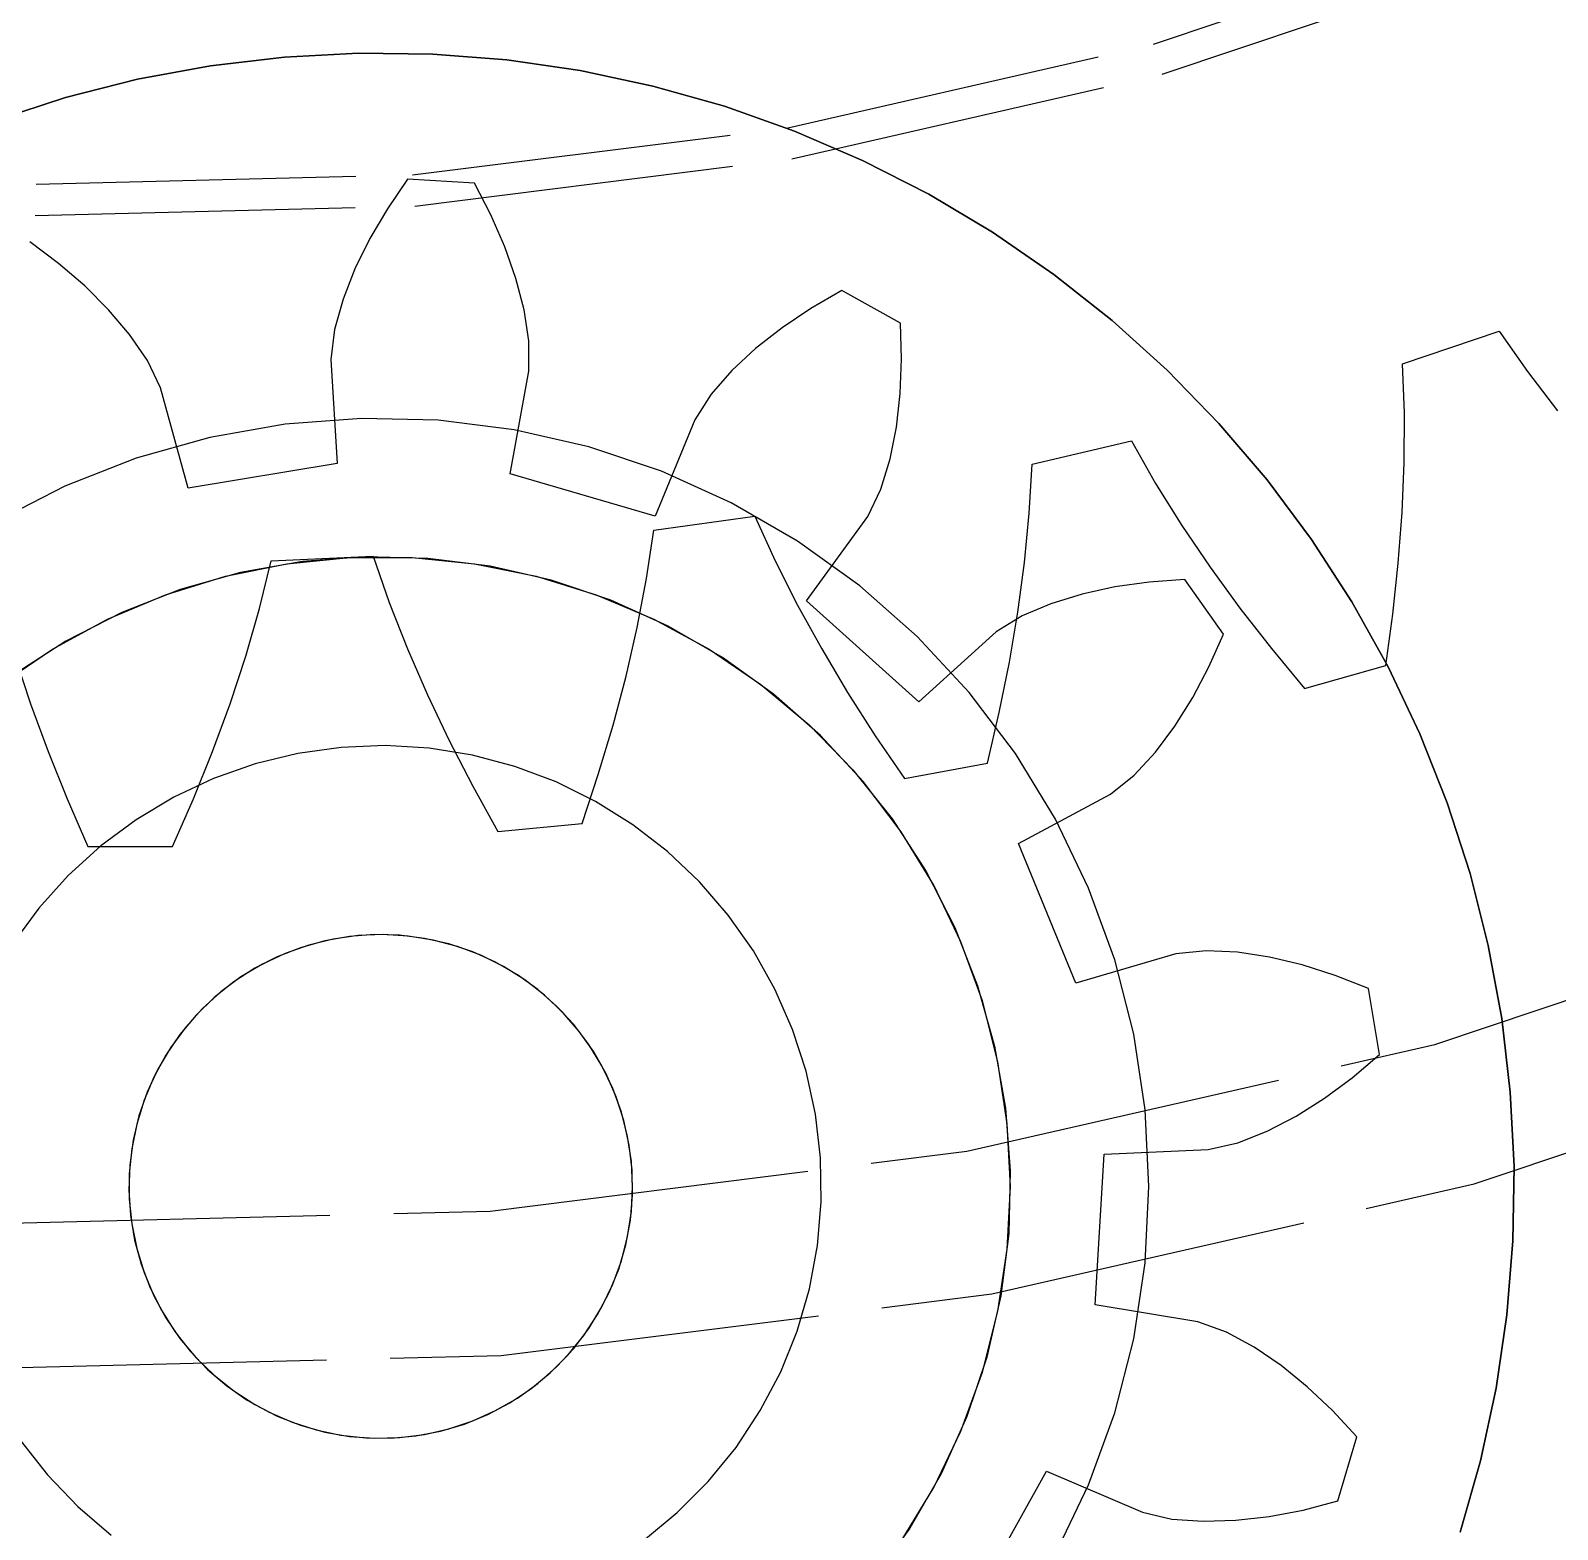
# Model space of a CAD drawing. Header units: millimetres. Extents: x -9 to 234, y -53 to 196.
# Drawn here: x 24.85 to 30.92, y 125.36 to 131.31 of the extents above; entities that cross this region are included whole.
import ezdxf

# ---------------------------------------------------------------- set-up
doc = ezdxf.new("R2010")
doc.units = ezdxf.units.MM
doc.linetypes.add('DASHED', pattern=[1.524, 1.27, -0.254])
doc.layers.add('HIDDEN', color=8, linetype='DASHED')

msp = doc.modelspace()

# ---------------------------------------------------------------- linework, layer by layer
at = {"layer": 'HIDDEN'}
for points in [[(12.59526, 131.36043), (14.0859, 130.17169), (15.6875, 129.13726), (17.38413, 128.26745), (19.15894, 127.57089), (20.99429, 127.0545), (22.87193, 126.72343), (24.7732, 126.58094), (26.67921, 126.62848), (28.57102, 126.86555), (30.42982, 127.28981), (32.23715, 127.89704), (33.97503, 128.6812), (35.6262, 129.6345), (37.17424, 130.74747), (38.60378, 132.00905), (39.9006, 133.40669), (41.05182, 134.9265), (42.04599, 136.55339), (42.87323, 138.27118), (43.52533, 140.06281), (43.9958, 141.91046), (44.27996, 143.79576), (44.375, 145.7)], [(12.59526, 131.36043), (14.0859, 130.17169), (15.6875, 129.13726), (17.38413, 128.26745), (19.15894, 127.57089), (20.99429, 127.0545), (22.87193, 126.72343), (24.7732, 126.58094), (26.67921, 126.62848), (28.57102, 126.86555), (30.42982, 127.28981), (32.23715, 127.89704), (33.97503, 128.6812), (35.6262, 129.6345), (37.17424, 130.74747), (38.60378, 132.00905), (39.9006, 133.40669), (41.05182, 134.9265), (42.04599, 136.55339), (42.87323, 138.27118), (43.52533, 140.06281), (43.9958, 141.91046), (44.27996, 143.79576), (44.375, 145.7)], [(13.75025, 129.70482), (15.4, 128.6393), (17.14764, 127.74333), (18.97581, 127.02583), (20.86634, 126.49392), (22.80043, 126.15289), (24.75887, 126.00612), (26.72218, 126.05509), (28.67087, 126.29929), (30.58556, 126.7363), (32.44722, 127.36179), (34.23735, 128.16953), (35.93816, 129.15149), (37.53275, 130.29792), (39.00527, 131.59742), (40.34108, 133.03708), (41.5269, 134.60259), (42.55096, 136.2784), (43.40308, 138.04783), (44.07478, 139.89332), (44.5594, 141.79652), (44.85211, 143.73851), (44.95, 145.7)], [(13.75025, 129.70482), (15.4, 128.6393), (17.14764, 127.74333), (18.97581, 127.02583), (20.86634, 126.49392), (22.80043, 126.15289), (24.75887, 126.00612), (26.72218, 126.05509), (28.67087, 126.29929), (30.58556, 126.7363), (32.44722, 127.36179), (34.23735, 128.16953), (35.93816, 129.15149), (37.53275, 130.29792), (39.00527, 131.59742), (40.34108, 133.03708), (41.5269, 134.60259), (42.55096, 136.2784), (43.40308, 138.04783), (44.07478, 139.89332), (44.5594, 141.79652), (44.85211, 143.73851), (44.95, 145.7)], [(13.75025, 129.70482), (15.4, 128.6393), (17.14764, 127.74333), (18.97581, 127.02583), (20.86634, 126.49392), (22.80043, 126.15289), (24.75887, 126.00612), (26.72218, 126.05509), (28.67087, 126.29929), (30.58556, 126.7363), (32.44722, 127.36179), (34.23735, 128.16953), (35.93816, 129.15149), (37.53275, 130.29792), (39.00527, 131.59742), (40.34108, 133.03708), (41.5269, 134.60259), (42.55096, 136.2784), (43.40308, 138.04783), (44.07478, 139.89332), (44.5594, 141.79652), (44.85211, 143.73851), (44.95, 145.7)], [(13.75025, 129.70482), (15.4, 128.6393), (17.14764, 127.74333), (18.97581, 127.02583), (20.86634, 126.49392), (22.80043, 126.15289), (24.75887, 126.00612), (26.72218, 126.05509), (28.67087, 126.29929), (30.58556, 126.7363), (32.44722, 127.36179), (34.23735, 128.16953), (35.93816, 129.15149), (37.53275, 130.29792), (39.00527, 131.59742), (40.34108, 133.03708), (41.5269, 134.60259), (42.55096, 136.2784), (43.40308, 138.04783), (44.07478, 139.89332), (44.5594, 141.79652), (44.85211, 143.73851), (44.95, 145.7)], [(13.29301, 136.64293), (14.25422, 135.49741), (15.32471, 134.45328), (16.49384, 133.52093), (17.75, 132.70962), (19.08069, 132.02741), (20.4727, 131.48109), (21.91219, 131.07608), (23.38484, 130.81641), (24.87604, 130.70466), (26.37095, 130.74194), (27.85472, 130.92788), (29.31261, 131.26064), (30.73012, 131.73689), (32.09316, 132.35192), (33.38819, 133.09961), (34.60235, 133.97253), (35.72355, 134.962), (36.74067, 136.05819), (37.64358, 137.2502), (38.42332, 138.52619)], [(13.19396, 136.5679), (14.16313, 135.41289), (15.24249, 134.36011), (16.42131, 133.42004), (17.68787, 132.602), (19.02959, 131.91414), (20.43312, 131.3633), (21.88453, 130.95493), (23.36939, 130.69311), (24.87294, 130.58044), (26.38024, 130.61803), (27.8763, 130.80551), (29.34626, 131.14102), (30.77551, 131.62122), (32.14985, 132.24134), (33.45561, 132.99523), (34.67982, 133.87537), (35.81032, 134.87304), (36.83586, 135.97831), (37.74625, 137.1802), (38.53245, 138.46676)], [(24.71295, 130.95744), (24.99333, 131.04864), (25.27909, 131.12129), (25.56898, 131.17507), (25.86178, 131.20974), (26.15622, 131.22518), (26.45103, 131.22129), (26.74496, 131.19811), (27.03674, 131.15573), (27.32512, 131.09433), (27.60886, 131.01418), (27.88674, 130.91563), (28.15758, 130.79908), (28.42019, 130.66505), (28.67347, 130.51412), (28.91632, 130.34692), (29.1477, 130.16417), (29.36662, 129.96667), (29.57213, 129.75525), (29.76335, 129.53083), (29.93947, 129.29437), (30.09973, 129.04688), (30.24343, 128.78943), (30.36997, 128.52312), (30.4788, 128.2491), (30.56945, 127.96854), (30.64153, 127.68264), (30.69474, 127.39264), (30.72884, 127.09978), (30.74368, 126.80531), (30.73922, 126.5105), (30.71546, 126.21662), (30.6725, 125.92492), (30.61053, 125.63666), (30.52982, 125.35308)], [(30.52982, 125.35308), (30.61053, 125.63666), (30.6725, 125.92492), (30.71546, 126.21662), (30.73922, 126.5105), (30.74368, 126.80531), (30.72884, 127.09978), (30.69474, 127.39264), (30.64153, 127.68264), (30.56945, 127.96854), (30.4788, 128.2491), (30.36997, 128.52312), (30.24343, 128.78943), (30.09973, 129.04688), (29.93947, 129.29437), (29.76335, 129.53083), (29.57213, 129.75525), (29.36662, 129.96667), (29.1477, 130.16417), (28.91632, 130.34692), (28.67347, 130.51412), (28.42019, 130.66505), (28.15758, 130.79908), (27.88674, 130.91563), (27.60886, 131.01418), (27.32512, 131.09433), (27.03674, 131.15573), (26.74496, 131.19811), (26.45103, 131.22129), (26.15622, 131.22518), (25.86178, 131.20974), (25.56898, 131.17507), (25.27909, 131.12129), (24.99333, 131.04864), (24.71295, 130.95744)], [(26.35081, 130.72462), (26.27065, 130.60744)], [(26.35081, 130.72462), (26.27065, 130.60744)], [(26.61613, 130.70873), (26.35081, 130.72462)], [(26.61613, 130.70873), (26.35081, 130.72462)], [(26.68172, 130.58281), (26.61613, 130.70873)], [(26.68172, 130.58281), (26.61613, 130.70873)], [(26.27065, 130.60744), (26.20081, 130.48876)], [(26.27065, 130.60744), (26.20081, 130.48876)], [(26.73689, 130.45664), (26.68172, 130.58281)], [(26.73689, 130.45664), (26.68172, 130.58281)], [(24.96502, 130.39062), (24.85129, 130.47561)], [(24.96502, 130.39062), (24.85129, 130.47561)], [(26.20081, 130.48876), (26.14188, 130.36906)], [(26.20081, 130.48876), (26.14188, 130.36906)], [(26.78111, 130.33076), (26.73689, 130.45664)], [(26.78111, 130.33076), (26.73689, 130.45664)], [(25.06947, 130.30089), (24.96502, 130.39062)], [(25.06947, 130.30089), (24.96502, 130.39062)], [(26.14188, 130.36906), (26.09477, 130.24881)], [(26.14188, 130.36906), (26.09477, 130.24881)], [(25.16393, 130.20666), (25.06947, 130.30089)], [(25.16393, 130.20666), (25.06947, 130.30089)], [(26.81353, 130.20575), (26.78111, 130.33076)], [(26.81353, 130.20575), (26.78111, 130.33076)], [(28.07519, 130.28246), (27.95213, 130.21166)], [(28.07519, 130.28246), (27.95213, 130.21166)], [(28.30734, 130.15302), (28.07519, 130.28246)], [(28.30734, 130.15302), (28.07519, 130.28246)], [(26.09477, 130.24881), (26.06124, 130.12855)], [(26.09477, 130.24881), (26.06124, 130.12855)], [(25.24737, 130.10809), (25.16393, 130.20666)], [(25.24737, 130.10809), (25.16393, 130.20666)], [(26.83246, 130.08235), (26.81353, 130.20575)], [(26.83246, 130.08235), (26.81353, 130.20575)], [(27.95213, 130.21166), (27.83771, 130.13504)], [(27.95213, 130.21166), (27.83771, 130.13504)], [(25.31797, 130.00512), (25.24737, 130.10809)], [(25.31797, 130.00512), (25.24737, 130.10809)], [(26.06124, 130.12855), (26.04677, 130.00902)], [(26.06124, 130.12855), (26.04677, 130.00902)], [(27.83771, 130.13504), (27.73268, 130.05276)], [(27.83771, 130.13504), (27.73268, 130.05276)], [(28.3118, 130.01112), (28.30734, 130.15302)], [(28.3118, 130.01112), (28.30734, 130.15302)], [(30.3013, 129.99222), (30.68503, 130.12083)], [(30.3013, 129.99222), (30.68503, 130.12083)], [(30.68503, 130.12083), (30.79675, 129.96131)], [(30.68503, 130.12083), (30.79675, 129.96131)], [(26.83255, 129.96194), (26.83246, 130.08235)], [(26.83255, 129.96194), (26.83246, 130.08235)], [(27.73268, 130.05276), (27.63806, 129.96486)], [(27.73268, 130.05276), (27.63806, 129.96486)], [(25.3703, 129.89669), (25.31797, 130.00512)], [(25.3703, 129.89669), (25.31797, 130.00512)], [(26.04677, 130.00902), (26.07164, 129.59584)], [(26.04677, 130.00902), (26.07164, 129.59584)], [(28.30676, 129.87351), (28.3118, 130.01112)], [(28.30676, 129.87351), (28.3118, 130.01112)], [(30.30827, 129.79759), (30.3013, 129.99222)], [(30.30827, 129.79759), (30.3013, 129.99222)], [(26.75853, 129.55469), (26.83255, 129.96194)], [(26.75853, 129.55469), (26.83255, 129.96194)], [(27.63806, 129.96486), (27.55567, 129.87106)], [(27.63806, 129.96486), (27.55567, 129.87106)], [(30.79675, 129.96131), (30.91622, 129.80473)], [(30.79675, 129.96131), (30.91622, 129.80473)], [(25.48031, 129.49765), (25.3703, 129.89669)], [(25.48031, 129.49765), (25.3703, 129.89669)], [(27.55567, 129.87106), (27.49077, 129.76965)], [(27.55567, 129.87106), (27.49077, 129.76965)], [(28.29199, 129.7409), (28.30676, 129.87351)], [(28.29199, 129.7409), (28.30676, 129.87351)], [(30.3073, 129.60064), (30.30827, 129.79759)], [(30.3073, 129.60064), (30.30827, 129.79759)], [(29.29438, 126.72604), (29.27923, 127.02972), (29.23391, 127.33038), (29.15888, 127.62504), (29.05489, 127.91077), (28.92296, 128.18471), (28.76441, 128.44417), (28.58082, 128.68654), (28.37401, 128.90943), (28.14603, 129.11063), (27.89915, 129.28812), (27.63583, 129.44015), (27.35867, 129.5652), (27.07045, 129.66204), (26.77401, 129.7297), (26.47231, 129.76751), (26.16834, 129.77509), (25.86513, 129.75237), (25.56569, 129.69957), (25.273, 129.61722), (24.98996, 129.50613), (24.71938, 129.36742)], [(29.29438, 126.72604), (29.27923, 127.02972), (29.23391, 127.33038), (29.15888, 127.62504), (29.05489, 127.91077), (28.92296, 128.18471), (28.76441, 128.44417), (28.58082, 128.68654), (28.37401, 128.90943), (28.14603, 129.11063), (27.89915, 129.28812), (27.63583, 129.44015), (27.35867, 129.5652), (27.07045, 129.66204), (26.77401, 129.7297), (26.47231, 129.76751), (26.16834, 129.77509), (25.86513, 129.75237), (25.56569, 129.69957), (25.273, 129.61722), (24.98996, 129.50613), (24.71938, 129.36742)], [(29.29438, 126.72604), (29.27923, 127.02972), (29.23391, 127.33038), (29.15888, 127.62504), (29.05489, 127.91077), (28.92296, 128.18471), (28.76441, 128.44417), (28.58082, 128.68654), (28.37401, 128.90943), (28.14603, 129.11063), (27.89915, 129.28812), (27.63583, 129.44015), (27.35867, 129.5652), (27.07045, 129.66204), (26.77401, 129.7297), (26.47231, 129.76751), (26.16834, 129.77509), (25.86513, 129.75237), (25.56569, 129.69957), (25.273, 129.61722), (24.98996, 129.50613), (24.71938, 129.36742)], [(29.29438, 126.72604), (29.27923, 127.02972), (29.23391, 127.33038), (29.15888, 127.62504), (29.05489, 127.91077), (28.92296, 128.18471), (28.76441, 128.44417), (28.58082, 128.68654), (28.37401, 128.90943), (28.14603, 129.11063), (27.89915, 129.28812), (27.63583, 129.44015), (27.35867, 129.5652), (27.07045, 129.66204), (26.77401, 129.7297), (26.47231, 129.76751), (26.16834, 129.77509), (25.86513, 129.75237), (25.56569, 129.69957), (25.273, 129.61722), (24.98996, 129.50613), (24.71938, 129.36742)], [(27.49077, 129.76965), (27.33391, 129.3866)], [(27.49077, 129.76965), (27.33391, 129.3866)], [(28.26695, 129.61421), (28.29199, 129.7409)], [(28.26695, 129.61421), (28.29199, 129.7409)], [(28.83042, 129.59315), (29.22438, 129.68581)], [(28.83042, 129.59315), (29.22438, 129.68581)], [(29.22438, 129.68581), (29.32091, 129.51666)], [(29.22438, 129.68581), (29.32091, 129.51666)], [(28.23047, 129.49481), (28.26695, 129.61421)], [(28.23047, 129.49481), (28.26695, 129.61421)], [(26.07164, 129.59584), (25.48031, 129.49765)], [(26.07164, 129.59584), (25.48031, 129.49765)], [(27.33391, 129.3866), (26.75853, 129.55469)], [(27.33391, 129.3866), (26.75853, 129.55469)], [(28.81941, 129.39871), (28.83042, 129.59315)], [(28.81941, 129.39871), (28.83042, 129.59315)], [(30.29905, 129.40166), (30.3073, 129.60064)], [(30.29905, 129.40166), (30.3073, 129.60064)], [(28.17831, 129.38629), (28.23047, 129.49481)], [(28.17831, 129.38629), (28.23047, 129.49481)], [(29.32091, 129.51666), (29.42541, 129.34972)], [(29.32091, 129.51666), (29.42541, 129.34972)], [(27.32899, 129.3315), (27.72982, 129.38741)], [(27.32899, 129.3315), (27.72982, 129.38741)], [(27.72982, 129.38741), (27.81033, 129.21008)], [(27.72982, 129.38741), (27.81033, 129.21008)], [(27.93492, 129.05149), (28.17831, 129.38629)], [(27.93492, 129.05149), (28.17831, 129.38629)], [(28.80027, 129.20269), (28.81941, 129.39871)], [(28.80027, 129.20269), (28.81941, 129.39871)], [(30.28398, 129.20086), (30.29905, 129.40166)], [(30.28398, 129.20086), (30.29905, 129.40166)], [(27.30009, 129.13891), (27.32899, 129.3315)], [(27.30009, 129.13891), (27.32899, 129.3315)], [(29.42541, 129.34972), (29.53718, 129.18489)], [(29.42541, 129.34972), (29.53718, 129.18489)], [(24.73487, 128.71887), (24.94079, 128.85927), (25.15967, 128.97846), (25.38933, 129.07527), (25.62749, 129.14873), (25.87178, 129.19812), (26.11977, 129.22293), (26.369, 129.22293), (26.61699, 129.19812), (26.86128, 129.14873), (27.09943, 129.07527), (27.32909, 128.97846), (27.54797, 128.85927), (27.75389, 128.71887), (27.94481, 128.55867), (28.11884, 128.38025), (28.27423, 128.1854), (28.40945, 127.97604), (28.52315, 127.75426), (28.6142, 127.52226), (28.6817, 127.28234), (28.72498, 127.0369), (28.74361, 126.78837), (28.73739, 126.53921), (28.7064, 126.29192), (28.65094, 126.04894), (28.57157, 125.81269), (28.46906, 125.58551), (28.34445, 125.36967), (28.19896, 125.16731)], [(24.73487, 128.71887), (24.94079, 128.85927), (25.15967, 128.97846), (25.38933, 129.07527), (25.62749, 129.14873), (25.87178, 129.19812), (26.11977, 129.22293), (26.369, 129.22293), (26.61699, 129.19812), (26.86128, 129.14873), (27.09943, 129.07527), (27.32909, 128.97846), (27.54797, 128.85927), (27.75389, 128.71887), (27.94481, 128.55867), (28.11884, 128.38025), (28.27423, 128.1854), (28.40945, 127.97604), (28.52315, 127.75426), (28.6142, 127.52226), (28.6817, 127.28234), (28.72498, 127.0369), (28.74361, 126.78837), (28.73739, 126.53921), (28.7064, 126.29192), (28.65094, 126.04894), (28.57157, 125.81269), (28.46906, 125.58551), (28.34445, 125.36967), (28.19896, 125.16731)], [(28.74438, 126.72604), (28.73196, 126.97496), (28.69481, 127.2214), (28.63332, 127.46293), (28.54807, 127.69713), (28.43994, 127.92167), (28.30998, 128.13434), (28.15949, 128.33301), (27.98998, 128.51571), (27.80311, 128.68062), (27.60075, 128.8261), (27.38491, 128.95072), (27.15774, 129.05322), (26.92148, 129.1326), (26.6785, 129.18806), (26.43121, 129.21905), (26.18206, 129.22526), (25.93352, 129.20664), (25.68808, 129.16336), (25.44817, 129.09586), (25.21617, 129.0048), (24.99438, 128.8911), (24.78502, 128.75588)], [(28.74438, 126.72604), (28.73196, 126.97496), (28.69481, 127.2214), (28.63332, 127.46293), (28.54807, 127.69713), (28.43994, 127.92167), (28.30998, 128.13434), (28.15949, 128.33301), (27.98998, 128.51571), (27.80311, 128.68062), (27.60075, 128.8261), (27.38491, 128.95072), (27.15774, 129.05322), (26.92148, 129.1326), (26.6785, 129.18806), (26.43121, 129.21905), (26.18206, 129.22526), (25.93352, 129.20664), (25.68808, 129.16336), (25.44817, 129.09586), (25.21617, 129.0048), (24.99438, 128.8911), (24.78502, 128.75588)], [(28.74438, 126.72604), (28.73196, 126.97496), (28.69481, 127.2214), (28.63332, 127.46293), (28.54807, 127.69713), (28.43994, 127.92167), (28.30998, 128.13434), (28.15949, 128.33301), (27.98998, 128.51571), (27.80311, 128.68062), (27.60075, 128.8261), (27.38491, 128.95072), (27.15774, 129.05322), (26.92148, 129.1326), (26.6785, 129.18806), (26.43121, 129.21905), (26.18206, 129.22526), (25.93352, 129.20664), (25.68808, 129.16336), (25.44817, 129.09586), (25.21617, 129.0048), (24.99438, 128.8911), (24.78502, 128.75588)], [(28.74438, 126.72604), (28.73196, 126.97496), (28.69481, 127.2214), (28.63332, 127.46293), (28.54807, 127.69713), (28.43994, 127.92167), (28.30998, 128.13434), (28.15949, 128.33301), (27.98998, 128.51571), (27.80311, 128.68062), (27.60075, 128.8261), (27.38491, 128.95072), (27.15774, 129.05322), (26.92148, 129.1326), (26.6785, 129.18806), (26.43121, 129.21905), (26.18206, 129.22526), (25.93352, 129.20664), (25.68808, 129.16336), (25.44817, 129.09586), (25.21617, 129.0048), (24.99438, 128.8911), (24.78502, 128.75588)], [(28.74438, 126.72604), (28.73196, 126.97496), (28.69481, 127.2214), (28.63332, 127.46293), (28.54807, 127.69713), (28.43994, 127.92167), (28.30998, 128.13434), (28.15949, 128.33301), (27.98998, 128.51571), (27.80311, 128.68062), (27.60075, 128.8261), (27.38491, 128.95072), (27.15774, 129.05322), (26.92148, 129.1326), (26.6785, 129.18806), (26.43121, 129.21905), (26.18206, 129.22526), (25.93352, 129.20664), (25.68808, 129.16336), (25.44817, 129.09586), (25.21617, 129.0048), (24.99438, 128.8911), (24.78502, 128.75588)], [(28.74438, 126.72604), (28.73196, 126.97496), (28.69481, 127.2214), (28.63332, 127.46293), (28.54807, 127.69713), (28.43994, 127.92167), (28.30998, 128.13434), (28.15949, 128.33301), (27.98998, 128.51571), (27.80311, 128.68062), (27.60075, 128.8261), (27.38491, 128.95072), (27.15774, 129.05322), (26.92148, 129.1326), (26.6785, 129.18806), (26.43121, 129.21905), (26.18206, 129.22526), (25.93352, 129.20664), (25.68808, 129.16336), (25.44817, 129.09586), (25.21617, 129.0048), (24.99438, 128.8911), (24.78502, 128.75588)], [(28.74438, 126.72604), (28.73196, 126.97496), (28.69481, 127.2214), (28.63332, 127.46293), (28.54807, 127.69713), (28.43994, 127.92167), (28.30998, 128.13434), (28.15949, 128.33301), (27.98998, 128.51571), (27.80311, 128.68062), (27.60075, 128.8261), (27.38491, 128.95072), (27.15774, 129.05322), (26.92148, 129.1326), (26.6785, 129.18806), (26.43121, 129.21905), (26.18206, 129.22526), (25.93352, 129.20664), (25.68808, 129.16336), (25.44817, 129.09586), (25.21617, 129.0048), (24.99438, 128.8911), (24.78502, 128.75588)], [(28.74438, 126.72604), (28.73196, 126.97496), (28.69481, 127.2214), (28.63332, 127.46293), (28.54807, 127.69713), (28.43994, 127.92167), (28.30998, 128.13434), (28.15949, 128.33301), (27.98998, 128.51571), (27.80311, 128.68062), (27.60075, 128.8261), (27.38491, 128.95072), (27.15774, 129.05322), (26.92148, 129.1326), (26.6785, 129.18806), (26.43121, 129.21905), (26.18206, 129.22526), (25.93352, 129.20664), (25.68808, 129.16336), (25.44817, 129.09586), (25.21617, 129.0048), (24.99438, 128.8911), (24.78502, 128.75588)], [(25.76328, 129.0204), (25.80983, 129.2095)], [(25.76328, 129.0204), (25.80983, 129.2095)], [(25.80983, 129.2095), (26.21411, 129.22819)], [(25.80983, 129.2095), (26.21411, 129.22819)], [(26.21411, 129.22819), (26.27791, 129.04419)], [(26.21411, 129.22819), (26.27791, 129.04419)], [(27.81033, 129.21008), (27.89899, 129.03421)], [(27.81033, 129.21008), (27.89899, 129.03421)], [(28.77369, 129.00532), (28.80027, 129.20269)], [(28.77369, 129.00532), (28.80027, 129.20269)], [(30.26244, 128.99845), (30.28398, 129.20086)], [(30.26244, 128.99845), (30.28398, 129.20086)], [(27.26294, 128.94549), (27.30009, 129.13891)], [(27.26294, 128.94549), (27.30009, 129.13891)], [(29.43696, 129.13591), (29.29536, 129.12551)], [(29.43696, 129.13591), (29.29536, 129.12551)], [(29.58995, 128.91856), (29.43696, 129.13591)], [(29.58995, 128.91856), (29.43696, 129.13591)], [(29.53718, 129.18489), (29.6557, 129.0221)], [(29.53718, 129.18489), (29.6557, 129.0221)], [(29.0287, 129.07757), (28.90532, 129.03943)], [(29.0287, 129.07757), (28.90532, 129.03943)], [(29.15903, 129.10612), (29.0287, 129.07757)], [(29.15903, 129.10612), (29.0287, 129.07757)], [(29.29536, 129.12551), (29.15903, 129.10612)], [(29.29536, 129.12551), (29.15903, 129.10612)], [(25.70845, 128.83123), (25.76328, 129.0204)], [(25.70845, 128.83123), (25.76328, 129.0204)], [(26.27791, 129.04419), (26.34996, 128.86089)], [(26.27791, 129.04419), (26.34996, 128.86089)], [(27.89899, 129.03421), (27.99507, 128.85977)], [(27.89899, 129.03421), (27.99507, 128.85977)], [(28.38038, 128.65039), (27.93492, 129.05149)], [(28.38038, 128.65039), (27.93492, 129.05149)], [(28.74016, 128.80677), (28.77369, 129.00532)], [(28.74016, 128.80677), (28.77369, 129.00532)], [(28.90532, 129.03943), (28.79038, 128.99066)], [(28.90532, 129.03943), (28.79038, 128.99066)], [(29.6557, 129.0221), (29.78058, 128.86135)], [(29.6557, 129.0221), (29.78058, 128.86135)], [(27.21827, 128.75141), (27.26294, 128.94549)], [(27.21827, 128.75141), (27.26294, 128.94549)], [(28.79038, 128.99066), (28.68791, 128.92745)], [(28.79038, 128.99066), (28.68791, 128.92745)], [(30.23467, 128.79457), (30.26244, 128.99845)], [(30.23467, 128.79457), (30.26244, 128.99845)], [(28.68791, 128.92745), (28.38038, 128.65039)], [(28.68791, 128.92745), (28.38038, 128.65039)], [(29.5324, 128.78878), (29.58995, 128.91856)], [(29.5324, 128.78878), (29.58995, 128.91856)], [(24.79155, 128.83123), (24.85395, 128.6421)], [(24.79155, 128.83123), (24.85395, 128.6421)], [(25.64605, 128.6421), (25.70845, 128.83123)], [(25.64605, 128.6421), (25.70845, 128.83123)], [(26.34996, 128.86089), (26.42954, 128.67832)], [(26.34996, 128.86089), (26.42954, 128.67832)], [(27.99507, 128.85977), (28.09806, 128.68674)], [(27.99507, 128.85977), (28.09806, 128.68674)], [(29.78058, 128.86135), (29.91151, 128.70262)], [(29.78058, 128.86135), (29.91151, 128.70262)], [(28.70003, 128.6072), (28.74016, 128.80677)], [(28.70003, 128.6072), (28.74016, 128.80677)], [(29.46816, 128.66698), (29.5324, 128.78878)], [(29.46816, 128.66698), (29.5324, 128.78878)], [(29.91151, 128.70262), (30.23467, 128.79457)], [(29.91151, 128.70262), (30.23467, 128.79457)], [(27.16656, 128.5568), (27.21827, 128.75141)], [(27.16656, 128.5568), (27.21827, 128.75141)], [(24.85395, 128.6421), (24.92339, 128.45309)], [(24.85395, 128.6421), (24.92339, 128.45309)], [(25.57661, 128.45309), (25.64605, 128.6421)], [(25.57661, 128.45309), (25.64605, 128.6421)], [(26.42954, 128.67832), (26.51613, 128.49653)], [(26.42954, 128.67832), (26.51613, 128.49653)], [(28.09806, 128.68674), (28.20757, 128.51515)], [(28.09806, 128.68674), (28.20757, 128.51515)], [(29.39731, 128.55392), (29.46816, 128.66698)], [(29.39731, 128.55392), (29.46816, 128.66698)], [(28.65357, 128.40675), (28.70003, 128.6072)], [(28.65357, 128.40675), (28.70003, 128.6072)], [(27.10819, 128.36179), (27.16656, 128.5568)], [(27.10819, 128.36179), (27.16656, 128.5568)], [(29.31979, 128.45063), (29.39731, 128.55392)], [(29.31979, 128.45063), (29.39731, 128.55392)], [(27.97074, 127.01272), (27.93362, 127.18319), (27.87971, 127.34911), (27.80954, 127.50884), (27.72382, 127.66079), (27.6234, 127.80345), (27.50927, 127.9354), (27.38258, 128.05533), (27.24456, 128.16205), (27.09661, 128.2545), (26.94019, 128.33176), (26.77686, 128.39306), (26.60823, 128.4378), (26.43598, 128.46552), (26.26184, 128.47595), (26.08751, 128.46899), (25.91475, 128.44471), (25.74526, 128.40335), (25.58074, 128.34532), (25.42281, 128.2712), (25.27304, 128.18172), (25.13293, 128.07777), (25.00386, 127.96039), (24.88713, 127.83074), (24.78388, 127.69011)], [(27.97074, 127.01272), (27.93362, 127.18319), (27.87971, 127.34911), (27.80954, 127.50884), (27.72382, 127.66079), (27.6234, 127.80345), (27.50927, 127.9354), (27.38258, 128.05533), (27.24456, 128.16205), (27.09661, 128.2545), (26.94019, 128.33176), (26.77686, 128.39306), (26.60823, 128.4378), (26.43598, 128.46552), (26.26184, 128.47595), (26.08751, 128.46899), (25.91475, 128.44471), (25.74526, 128.40335), (25.58074, 128.34532), (25.42281, 128.2712), (25.27304, 128.18172), (25.13293, 128.07777), (25.00386, 127.96039), (24.88713, 127.83074), (24.78388, 127.69011)], [(26.51613, 128.49653), (26.60934, 128.31556)], [(26.51613, 128.49653), (26.60934, 128.31556)], [(28.20757, 128.51515), (28.32331, 128.34502)], [(28.20757, 128.51515), (28.32331, 128.34502)], [(24.92339, 128.45309), (24.99951, 128.2643)], [(24.92339, 128.45309), (24.99951, 128.2643)], [(25.50049, 128.2643), (25.57661, 128.45309)], [(25.50049, 128.2643), (25.57661, 128.45309)], [(28.32331, 128.34502), (28.65357, 128.40675)], [(28.32331, 128.34502), (28.65357, 128.40675)], [(29.23511, 128.35889), (29.31979, 128.45063)], [(29.23511, 128.35889), (29.31979, 128.45063)], [(27.04343, 128.16648), (27.10819, 128.36179)], [(27.04343, 128.16648), (27.10819, 128.36179)], [(29.14103, 128.28374), (29.23511, 128.35889)], [(29.14103, 128.28374), (29.23511, 128.35889)], [(26.60934, 128.31556), (26.70888, 128.13548)], [(26.60934, 128.31556), (26.70888, 128.13548)], [(28.77648, 128.0877), (29.14103, 128.28374)], [(28.77648, 128.0877), (29.14103, 128.28374)], [(24.99951, 128.2643), (25.08201, 128.0758)], [(24.99951, 128.2643), (25.08201, 128.0758)], [(25.41799, 128.0758), (25.50049, 128.2643)], [(25.41799, 128.0758), (25.50049, 128.2643)], [(26.70888, 128.13548), (27.04343, 128.16648)], [(26.70888, 128.13548), (27.04343, 128.16648)], [(25.08201, 128.0758), (25.41799, 128.0758)], [(25.08201, 128.0758), (25.41799, 128.0758)], [(29.0038, 127.53304), (28.77648, 128.0877)], [(29.0038, 127.53304), (28.77648, 128.0877)], [(27.23087, 126.88986), (27.20966, 126.98727), (27.17885, 127.08208), (27.13876, 127.17335), (27.08978, 127.26018), (27.03239, 127.3417), (26.96718, 127.4171), (26.89478, 127.48563), (26.81592, 127.54662), (26.73137, 127.59945), (26.64199, 127.6436), (26.54865, 127.67862), (26.45229, 127.70419), (26.35387, 127.72003), (26.25436, 127.72599), (26.15474, 127.72201), (26.05602, 127.70814), (25.95917, 127.6845), (25.86516, 127.65134), (25.77491, 127.60899), (25.68933, 127.55785), (25.60927, 127.49846), (25.53552, 127.43138), (25.46881, 127.3573), (25.40981, 127.27694), (25.35911, 127.1911), (25.3172, 127.10065), (25.28451, 127.00647), (25.26136, 126.9095), (25.24797, 126.81071), (25.24449, 126.71108), (25.25095, 126.6116), (25.26728, 126.51325), (25.29333, 126.41702), (25.32882, 126.32386), (25.37341, 126.2347), (25.42666, 126.15042), (25.48804, 126.07186), (25.55693, 125.99981), (25.63266, 125.93497), (25.71446, 125.87799), (25.80154, 125.82944), (25.89301, 125.7898), (25.98797, 125.75947), (26.08549, 125.73874), (26.18458, 125.72783), (26.28427, 125.72683), (26.38356, 125.73577), (26.48146, 125.75455), (26.57701, 125.78298), (26.66926, 125.82079), (26.75728, 125.86759), (26.84021, 125.92292), (26.91721, 125.98624), (26.98753, 126.05691), (27.05046, 126.13423), (27.10538, 126.21743), (27.15174, 126.30568), (27.18909, 126.39811), (27.21704, 126.49381), (27.23533, 126.59181), (27.24377, 126.69114), (27.24228, 126.79082), (27.23087, 126.88986)], [(27.23087, 126.88986), (27.20966, 126.98727), (27.17885, 127.08208), (27.13876, 127.17335), (27.08978, 127.26018), (27.03239, 127.3417), (26.96718, 127.4171), (26.89478, 127.48563), (26.81592, 127.54662), (26.73137, 127.59945), (26.64199, 127.6436), (26.54865, 127.67862), (26.45229, 127.70419), (26.35387, 127.72003), (26.25436, 127.72599), (26.15474, 127.72201), (26.05602, 127.70814), (25.95917, 127.6845), (25.86516, 127.65134), (25.77491, 127.60899), (25.68933, 127.55785), (25.60927, 127.49846), (25.53552, 127.43138), (25.46881, 127.3573), (25.40981, 127.27694), (25.35911, 127.1911), (25.3172, 127.10065), (25.28451, 127.00647), (25.26136, 126.9095), (25.24797, 126.81071), (25.24449, 126.71108), (25.25095, 126.6116), (25.26728, 126.51325), (25.29333, 126.41702), (25.32882, 126.32386), (25.37341, 126.2347), (25.42666, 126.15042), (25.48804, 126.07186), (25.55693, 125.99981), (25.63266, 125.93497), (25.71446, 125.87799), (25.80154, 125.82944), (25.89301, 125.7898), (25.98797, 125.75947), (26.08549, 125.73874), (26.18458, 125.72783), (26.28427, 125.72683), (26.38356, 125.73577), (26.48146, 125.75455), (26.57701, 125.78298), (26.66926, 125.82079), (26.75728, 125.86759), (26.84021, 125.92292), (26.91721, 125.98624), (26.98753, 126.05691), (27.05046, 126.13423), (27.10538, 126.21743), (27.15174, 126.30568), (27.18909, 126.39811), (27.21704, 126.49381), (27.23533, 126.59181), (27.24377, 126.69114), (27.24228, 126.79082), (27.23087, 126.88986)], [(27.24438, 126.72604), (27.23941, 126.82561), (27.22456, 126.92419), (27.19996, 127.02079), (27.16586, 127.11447), (27.1226, 127.20429), (27.07062, 127.28936), (27.01043, 127.36883), (26.94262, 127.44191), (26.86787, 127.50787), (26.78693, 127.56606), (26.70059, 127.61591), (26.60972, 127.65691), (26.51522, 127.68866), (26.41803, 127.71085), (26.31911, 127.72324), (26.21945, 127.72573), (26.12004, 127.71828), (26.02186, 127.70097), (25.9259, 127.67397), (25.8331, 127.63754), (25.74438, 127.59206), (25.66064, 127.53798), (25.5827, 127.47582), (25.51133, 127.40621), (25.44725, 127.32984), (25.39109, 127.24747), (25.34341, 127.15992), (25.30469, 127.06806), (25.27531, 126.9728), (25.25555, 126.87508), (25.24563, 126.77588), (25.24563, 126.67619), (25.25555, 126.577), (25.27531, 126.47928), (25.30469, 126.38402), (25.34341, 126.29216), (25.39109, 126.2046), (25.44725, 126.12223), (25.51133, 126.04587), (25.5827, 125.97626), (25.66064, 125.9141), (25.74438, 125.86001), (25.8331, 125.81453), (25.9259, 125.77811), (26.02186, 125.75111), (26.12004, 125.7338), (26.21945, 125.72635), (26.31911, 125.72884), (26.41803, 125.74123), (26.51522, 125.76341), (26.60972, 125.79517), (26.70059, 125.83617), (26.78693, 125.88601), (26.86787, 125.94421), (26.94262, 126.01017), (27.01043, 126.08325), (27.07062, 126.16272), (27.1226, 126.24779), (27.16586, 126.3376), (27.19996, 126.43128), (27.22456, 126.52789), (27.23941, 126.62647), (27.24438, 126.72604)], [(27.24438, 126.72604), (27.23941, 126.82561), (27.22456, 126.92419), (27.19996, 127.02079), (27.16586, 127.11447), (27.1226, 127.20429), (27.07062, 127.28936), (27.01043, 127.36883), (26.94262, 127.44191), (26.86787, 127.50787), (26.78693, 127.56606), (26.70059, 127.61591), (26.60972, 127.65691), (26.51522, 127.68866), (26.41803, 127.71085), (26.31911, 127.72324), (26.21945, 127.72573), (26.12004, 127.71828), (26.02186, 127.70097), (25.9259, 127.67397), (25.8331, 127.63754), (25.74438, 127.59206), (25.66064, 127.53798), (25.5827, 127.47582), (25.51133, 127.40621), (25.44725, 127.32984), (25.39109, 127.24747), (25.34341, 127.15992), (25.30469, 127.06806), (25.27531, 126.9728), (25.25555, 126.87508), (25.24563, 126.77588), (25.24563, 126.67619), (25.25555, 126.577), (25.27531, 126.47928), (25.30469, 126.38402), (25.34341, 126.29216), (25.39109, 126.2046), (25.44725, 126.12223), (25.51133, 126.04587), (25.5827, 125.97626), (25.66064, 125.9141), (25.74438, 125.86001), (25.8331, 125.81453), (25.9259, 125.77811), (26.02186, 125.75111), (26.12004, 125.7338), (26.21945, 125.72635), (26.31911, 125.72884), (26.41803, 125.74123), (26.51522, 125.76341), (26.60972, 125.79517), (26.70059, 125.83617), (26.78693, 125.88601), (26.86787, 125.94421), (26.94262, 126.01017), (27.01043, 126.08325), (27.07062, 126.16272), (27.1226, 126.24779), (27.16586, 126.3376), (27.19996, 126.43128), (27.22456, 126.52789), (27.23941, 126.62647), (27.24438, 126.72604)], [(27.24438, 126.72604), (27.23941, 126.82561), (27.22456, 126.92419), (27.19996, 127.02079), (27.16586, 127.11447), (27.1226, 127.20429), (27.07062, 127.28936), (27.01043, 127.36883), (26.94262, 127.44191), (26.86787, 127.50787), (26.78693, 127.56606), (26.70059, 127.61591), (26.60972, 127.65691), (26.51522, 127.68866), (26.41803, 127.71085), (26.31911, 127.72324), (26.21945, 127.72573), (26.12004, 127.71828), (26.02186, 127.70097), (25.9259, 127.67397), (25.8331, 127.63754), (25.74438, 127.59206), (25.66064, 127.53798), (25.5827, 127.47582), (25.51133, 127.40621), (25.44725, 127.32984), (25.39109, 127.24747), (25.34341, 127.15992), (25.30469, 127.06806), (25.27531, 126.9728), (25.25555, 126.87508), (25.24563, 126.77588), (25.24563, 126.67619), (25.25555, 126.577), (25.27531, 126.47928), (25.30469, 126.38402), (25.34341, 126.29216), (25.39109, 126.2046), (25.44725, 126.12223), (25.51133, 126.04587), (25.5827, 125.97626), (25.66064, 125.9141), (25.74438, 125.86001), (25.8331, 125.81453), (25.9259, 125.77811), (26.02186, 125.75111), (26.12004, 125.7338), (26.21945, 125.72635), (26.31911, 125.72884), (26.41803, 125.74123), (26.51522, 125.76341), (26.60972, 125.79517), (26.70059, 125.83617), (26.78693, 125.88601), (26.86787, 125.94421), (26.94262, 126.01017), (27.01043, 126.08325), (27.07062, 126.16272), (27.1226, 126.24779), (27.16586, 126.3376), (27.19996, 126.43128), (27.22456, 126.52789), (27.23941, 126.62647), (27.24438, 126.72604)], [(27.24438, 126.72604), (27.23941, 126.82561), (27.22456, 126.92419), (27.19996, 127.02079), (27.16586, 127.11447), (27.1226, 127.20429), (27.07062, 127.28936), (27.01043, 127.36883), (26.94262, 127.44191), (26.86787, 127.50787), (26.78693, 127.56606), (26.70059, 127.61591), (26.60972, 127.65691), (26.51522, 127.68866), (26.41803, 127.71085), (26.31911, 127.72324), (26.21945, 127.72573), (26.12004, 127.71828), (26.02186, 127.70097), (25.9259, 127.67397), (25.8331, 127.63754), (25.74438, 127.59206), (25.66064, 127.53798), (25.5827, 127.47582), (25.51133, 127.40621), (25.44725, 127.32984), (25.39109, 127.24747), (25.34341, 127.15992), (25.30469, 127.06806), (25.27531, 126.9728), (25.25555, 126.87508), (25.24563, 126.77588), (25.24563, 126.67619), (25.25555, 126.577), (25.27531, 126.47928), (25.30469, 126.38402), (25.34341, 126.29216), (25.39109, 126.2046), (25.44725, 126.12223), (25.51133, 126.04587), (25.5827, 125.97626), (25.66064, 125.9141), (25.74438, 125.86001), (25.8331, 125.81453), (25.9259, 125.77811), (26.02186, 125.75111), (26.12004, 125.7338), (26.21945, 125.72635), (26.31911, 125.72884), (26.41803, 125.74123), (26.51522, 125.76341), (26.60972, 125.79517), (26.70059, 125.83617), (26.78693, 125.88601), (26.86787, 125.94421), (26.94262, 126.01017), (27.01043, 126.08325), (27.07062, 126.16272), (27.1226, 126.24779), (27.16586, 126.3376), (27.19996, 126.43128), (27.22456, 126.52789), (27.23941, 126.62647), (27.24438, 126.72604)], [(27.24438, 126.72604), (27.23941, 126.82561), (27.22456, 126.92419), (27.19996, 127.02079), (27.16586, 127.11447), (27.1226, 127.20429), (27.07062, 127.28936), (27.01043, 127.36883), (26.94262, 127.44191), (26.86787, 127.50787), (26.78693, 127.56606), (26.70059, 127.61591), (26.60972, 127.65691), (26.51522, 127.68866), (26.41803, 127.71085), (26.31911, 127.72324), (26.21945, 127.72573), (26.12004, 127.71828), (26.02186, 127.70097), (25.9259, 127.67397), (25.8331, 127.63754), (25.74438, 127.59206), (25.66064, 127.53798), (25.5827, 127.47582), (25.51133, 127.40621), (25.44725, 127.32984), (25.39109, 127.24747), (25.34341, 127.15992), (25.30469, 127.06806), (25.27531, 126.9728), (25.25555, 126.87508), (25.24563, 126.77588), (25.24563, 126.67619), (25.25555, 126.577), (25.27531, 126.47928), (25.30469, 126.38402), (25.34341, 126.29216), (25.39109, 126.2046), (25.44725, 126.12223), (25.51133, 126.04587), (25.5827, 125.97626), (25.66064, 125.9141), (25.74438, 125.86001), (25.8331, 125.81453), (25.9259, 125.77811), (26.02186, 125.75111), (26.12004, 125.7338), (26.21945, 125.72635), (26.31911, 125.72884), (26.41803, 125.74123), (26.51522, 125.76341), (26.60972, 125.79517), (26.70059, 125.83617), (26.78693, 125.88601), (26.86787, 125.94421), (26.94262, 126.01017), (27.01043, 126.08325), (27.07062, 126.16272), (27.1226, 126.24779), (27.16586, 126.3376), (27.19996, 126.43128), (27.22456, 126.52789), (27.23941, 126.62647), (27.24438, 126.72604)], [(27.24438, 126.72604), (27.23941, 126.82561), (27.22456, 126.92419), (27.19996, 127.02079), (27.16586, 127.11447), (27.1226, 127.20429), (27.07062, 127.28936), (27.01043, 127.36883), (26.94262, 127.44191), (26.86787, 127.50787), (26.78693, 127.56606), (26.70059, 127.61591), (26.60972, 127.65691), (26.51522, 127.68866), (26.41803, 127.71085), (26.31911, 127.72324), (26.21945, 127.72573), (26.12004, 127.71828), (26.02186, 127.70097), (25.9259, 127.67397), (25.8331, 127.63754), (25.74438, 127.59206), (25.66064, 127.53798), (25.5827, 127.47582), (25.51133, 127.40621), (25.44725, 127.32984), (25.39109, 127.24747), (25.34341, 127.15992), (25.30469, 127.06806), (25.27531, 126.9728), (25.25555, 126.87508), (25.24563, 126.77588), (25.24563, 126.67619), (25.25555, 126.577), (25.27531, 126.47928), (25.30469, 126.38402), (25.34341, 126.29216), (25.39109, 126.2046), (25.44725, 126.12223), (25.51133, 126.04587), (25.5827, 125.97626), (25.66064, 125.9141), (25.74438, 125.86001), (25.8331, 125.81453), (25.9259, 125.77811), (26.02186, 125.75111), (26.12004, 125.7338), (26.21945, 125.72635), (26.31911, 125.72884), (26.41803, 125.74123), (26.51522, 125.76341), (26.60972, 125.79517), (26.70059, 125.83617), (26.78693, 125.88601), (26.86787, 125.94421), (26.94262, 126.01017), (27.01043, 126.08325), (27.07062, 126.16272), (27.1226, 126.24779), (27.16586, 126.3376), (27.19996, 126.43128), (27.22456, 126.52789), (27.23941, 126.62647), (27.24438, 126.72604)], [(27.24438, 126.72604), (27.23941, 126.82561), (27.22456, 126.92419), (27.19996, 127.02079), (27.16586, 127.11447), (27.1226, 127.20429), (27.07062, 127.28936), (27.01043, 127.36883), (26.94262, 127.44191), (26.86787, 127.50787), (26.78693, 127.56606), (26.70059, 127.61591), (26.60972, 127.65691), (26.51522, 127.68866), (26.41803, 127.71085), (26.31911, 127.72324), (26.21945, 127.72573), (26.12004, 127.71828), (26.02186, 127.70097), (25.9259, 127.67397), (25.8331, 127.63754), (25.74438, 127.59206), (25.66064, 127.53798), (25.5827, 127.47582), (25.51133, 127.40621), (25.44725, 127.32984), (25.39109, 127.24747), (25.34341, 127.15992), (25.30469, 127.06806), (25.27531, 126.9728), (25.25555, 126.87508), (25.24563, 126.77588), (25.24563, 126.67619), (25.25555, 126.577), (25.27531, 126.47928), (25.30469, 126.38402), (25.34341, 126.29216), (25.39109, 126.2046), (25.44725, 126.12223), (25.51133, 126.04587), (25.5827, 125.97626), (25.66064, 125.9141), (25.74438, 125.86001), (25.8331, 125.81453), (25.9259, 125.77811), (26.02186, 125.75111), (26.12004, 125.7338), (26.21945, 125.72635), (26.31911, 125.72884), (26.41803, 125.74123), (26.51522, 125.76341), (26.60972, 125.79517), (26.70059, 125.83617), (26.78693, 125.88601), (26.86787, 125.94421), (26.94262, 126.01017), (27.01043, 126.08325), (27.07062, 126.16272), (27.1226, 126.24779), (27.16586, 126.3376), (27.19996, 126.43128), (27.22456, 126.52789), (27.23941, 126.62647), (27.24438, 126.72604)], [(27.24438, 126.72604), (27.23941, 126.82561), (27.22456, 126.92419), (27.19996, 127.02079), (27.16586, 127.11447), (27.1226, 127.20429), (27.07062, 127.28936), (27.01043, 127.36883), (26.94262, 127.44191), (26.86787, 127.50787), (26.78693, 127.56606), (26.70059, 127.61591), (26.60972, 127.65691), (26.51522, 127.68866), (26.41803, 127.71085), (26.31911, 127.72324), (26.21945, 127.72573), (26.12004, 127.71828), (26.02186, 127.70097), (25.9259, 127.67397), (25.8331, 127.63754), (25.74438, 127.59206), (25.66064, 127.53798), (25.5827, 127.47582), (25.51133, 127.40621), (25.44725, 127.32984), (25.39109, 127.24747), (25.34341, 127.15992), (25.30469, 127.06806), (25.27531, 126.9728), (25.25555, 126.87508), (25.24563, 126.77588), (25.24563, 126.67619), (25.25555, 126.577), (25.27531, 126.47928), (25.30469, 126.38402), (25.34341, 126.29216), (25.39109, 126.2046), (25.44725, 126.12223), (25.51133, 126.04587), (25.5827, 125.97626), (25.66064, 125.9141), (25.74438, 125.86001), (25.8331, 125.81453), (25.9259, 125.77811), (26.02186, 125.75111), (26.12004, 125.7338), (26.21945, 125.72635), (26.31911, 125.72884), (26.41803, 125.74123), (26.51522, 125.76341), (26.60972, 125.79517), (26.70059, 125.83617), (26.78693, 125.88601), (26.86787, 125.94421), (26.94262, 126.01017), (27.01043, 126.08325), (27.07062, 126.16272), (27.1226, 126.24779), (27.16586, 126.3376), (27.19996, 126.43128), (27.22456, 126.52789), (27.23941, 126.62647), (27.24438, 126.72604)], [(29.40108, 127.64923), (29.0038, 127.53304)], [(29.40108, 127.64923), (29.0038, 127.53304)], [(29.52083, 127.66172), (29.40108, 127.64923)], [(29.52083, 127.66172), (29.40108, 127.64923)], [(29.64554, 127.65579), (29.52083, 127.66172)], [(29.64554, 127.65579), (29.52083, 127.66172)], [(29.77326, 127.63662), (29.64554, 127.65579)], [(29.77326, 127.63662), (29.64554, 127.65579)], [(29.90307, 127.6058), (29.77326, 127.63662)], [(29.90307, 127.6058), (29.77326, 127.63662)], [(30.03431, 127.56412), (29.90307, 127.6058)], [(30.03431, 127.56412), (29.90307, 127.6058)], [(30.1664, 127.51205), (30.03431, 127.56412)], [(30.1664, 127.51205), (30.03431, 127.56412)], [(30.20994, 127.24985), (30.1664, 127.51205)], [(30.20994, 127.24985), (30.1664, 127.51205)], [(30.10177, 127.15788), (30.20994, 127.24985)], [(30.10177, 127.15788), (30.20994, 127.24985)], [(29.99105, 127.07602), (30.10177, 127.15788)], [(29.99105, 127.07602), (30.10177, 127.15788)], [(29.87816, 127.00489), (29.99105, 127.07602)], [(29.87816, 127.00489), (29.99105, 127.07602)], [(27.28708, 125.32059), (27.42183, 125.43139), (27.54489, 125.55506), (27.65502, 125.69037), (27.75113, 125.83597), (27.83226, 125.99041), (27.89761, 126.15217), (27.94654, 126.31963), (27.97855, 126.49113), (27.99332, 126.66496), (27.99071, 126.83941), (27.97074, 127.01272)], [(27.28708, 125.32059), (27.42183, 125.43139), (27.54489, 125.55506), (27.65502, 125.69037), (27.75113, 125.83597), (27.83226, 125.99041), (27.89761, 126.15217), (27.94654, 126.31963), (27.97855, 126.49113), (27.99332, 126.66496), (27.99071, 126.83941), (27.97074, 127.01272)], [(29.7635, 126.94548), (29.87816, 127.00489)], [(29.7635, 126.94548), (29.87816, 127.00489)], [(29.6474, 126.89956), (29.7635, 126.94548)], [(29.6474, 126.89956), (29.7635, 126.94548)], [(29.53004, 126.87267), (29.6474, 126.89956)], [(29.53004, 126.87267), (29.6474, 126.89956)], [(29.08068, 126.25586), (29.11652, 126.85422)], [(29.08068, 126.25586), (29.11652, 126.85422)], [(29.11652, 126.85422), (29.53004, 126.87267)], [(29.11652, 126.85422), (29.53004, 126.87267)], [(28.30998, 125.31774), (28.43994, 125.5304), (28.54807, 125.75495), (28.63332, 125.98915), (28.69481, 126.23067), (28.73196, 126.47712), (28.74438, 126.72604)], [(28.30998, 125.31774), (28.43994, 125.5304), (28.54807, 125.75495), (28.63332, 125.98915), (28.69481, 126.23067), (28.73196, 126.47712), (28.74438, 126.72604)], [(28.30998, 125.31774), (28.43994, 125.5304), (28.54807, 125.75495), (28.63332, 125.98915), (28.69481, 126.23067), (28.73196, 126.47712), (28.74438, 126.72604)], [(28.30998, 125.31774), (28.43994, 125.5304), (28.54807, 125.75495), (28.63332, 125.98915), (28.69481, 126.23067), (28.73196, 126.47712), (28.74438, 126.72604)], [(28.30998, 125.31774), (28.43994, 125.5304), (28.54807, 125.75495), (28.63332, 125.98915), (28.69481, 126.23067), (28.73196, 126.47712), (28.74438, 126.72604)], [(28.30998, 125.31774), (28.43994, 125.5304), (28.54807, 125.75495), (28.63332, 125.98915), (28.69481, 126.23067), (28.73196, 126.47712), (28.74438, 126.72604)], [(28.30998, 125.31774), (28.43994, 125.5304), (28.54807, 125.75495), (28.63332, 125.98915), (28.69481, 126.23067), (28.73196, 126.47712), (28.74438, 126.72604)], [(28.30998, 125.31774), (28.43994, 125.5304), (28.54807, 125.75495), (28.63332, 125.98915), (28.69481, 126.23067), (28.73196, 126.47712), (28.74438, 126.72604)], [(28.92296, 125.26736), (29.05489, 125.54131), (29.15888, 125.82704), (29.23391, 126.12169), (29.27923, 126.42236), (29.29438, 126.72604)], [(28.92296, 125.26736), (29.05489, 125.54131), (29.15888, 125.82704), (29.23391, 126.12169), (29.27923, 126.42236), (29.29438, 126.72604)], [(28.92296, 125.26736), (29.05489, 125.54131), (29.15888, 125.82704), (29.23391, 126.12169), (29.27923, 126.42236), (29.29438, 126.72604)], [(28.92296, 125.26736), (29.05489, 125.54131), (29.15888, 125.82704), (29.23391, 126.12169), (29.27923, 126.42236), (29.29438, 126.72604)], [(29.48903, 126.18817), (29.08068, 126.25586)], [(29.48903, 126.18817), (29.08068, 126.25586)], [(29.60234, 126.14746), (29.48903, 126.18817)], [(29.60234, 126.14746), (29.48903, 126.18817)], [(29.71213, 126.08801), (29.60234, 126.14746)], [(29.71213, 126.08801), (29.60234, 126.14746)], [(29.81887, 126.01533), (29.71213, 126.08801)], [(29.81887, 126.01533), (29.71213, 126.08801)], [(29.92246, 125.93123), (29.81887, 126.01533)], [(29.92246, 125.93123), (29.81887, 126.01533)], [(30.02262, 125.83673), (29.92246, 125.93123)], [(30.02262, 125.83673), (29.92246, 125.93123)], [(30.11903, 125.73252), (30.02262, 125.83673)], [(30.11903, 125.73252), (30.02262, 125.83673)], [(30.0445, 125.47738), (30.11903, 125.73252)], [(30.0445, 125.47738), (30.11903, 125.73252)], [(24.81337, 125.71871), (24.92078, 125.58123), (25.04135, 125.45513), (25.17387, 125.34166)], [(24.81337, 125.71871), (24.92078, 125.58123), (25.04135, 125.45513), (25.17387, 125.34166)], [(28.59579, 125.0718), (28.88771, 125.59535)], [(28.59579, 125.0718), (28.88771, 125.59535)], [(28.88771, 125.59535), (29.26828, 125.43256)], [(28.88771, 125.59535), (29.26828, 125.43256)], [(29.26828, 125.43256), (29.38568, 125.40586)], [(29.26828, 125.43256), (29.38568, 125.40586)], [(29.77186, 125.41574), (29.90714, 125.44146)], [(29.77186, 125.41574), (29.90714, 125.44146)], [(29.90714, 125.44146), (30.0445, 125.47738)], [(29.90714, 125.44146), (30.0445, 125.47738)], [(29.38568, 125.40586), (29.51021, 125.39686)], [(29.38568, 125.40586), (29.51021, 125.39686)], [(29.51021, 125.39686), (29.63929, 125.40064)], [(29.51021, 125.39686), (29.63929, 125.40064)], [(29.63929, 125.40064), (29.77186, 125.41574)], [(29.63929, 125.40064), (29.77186, 125.41574)]]:
    msp.add_lwpolyline(points, dxfattribs=at)

doc.saveas('drawing.dxf')
